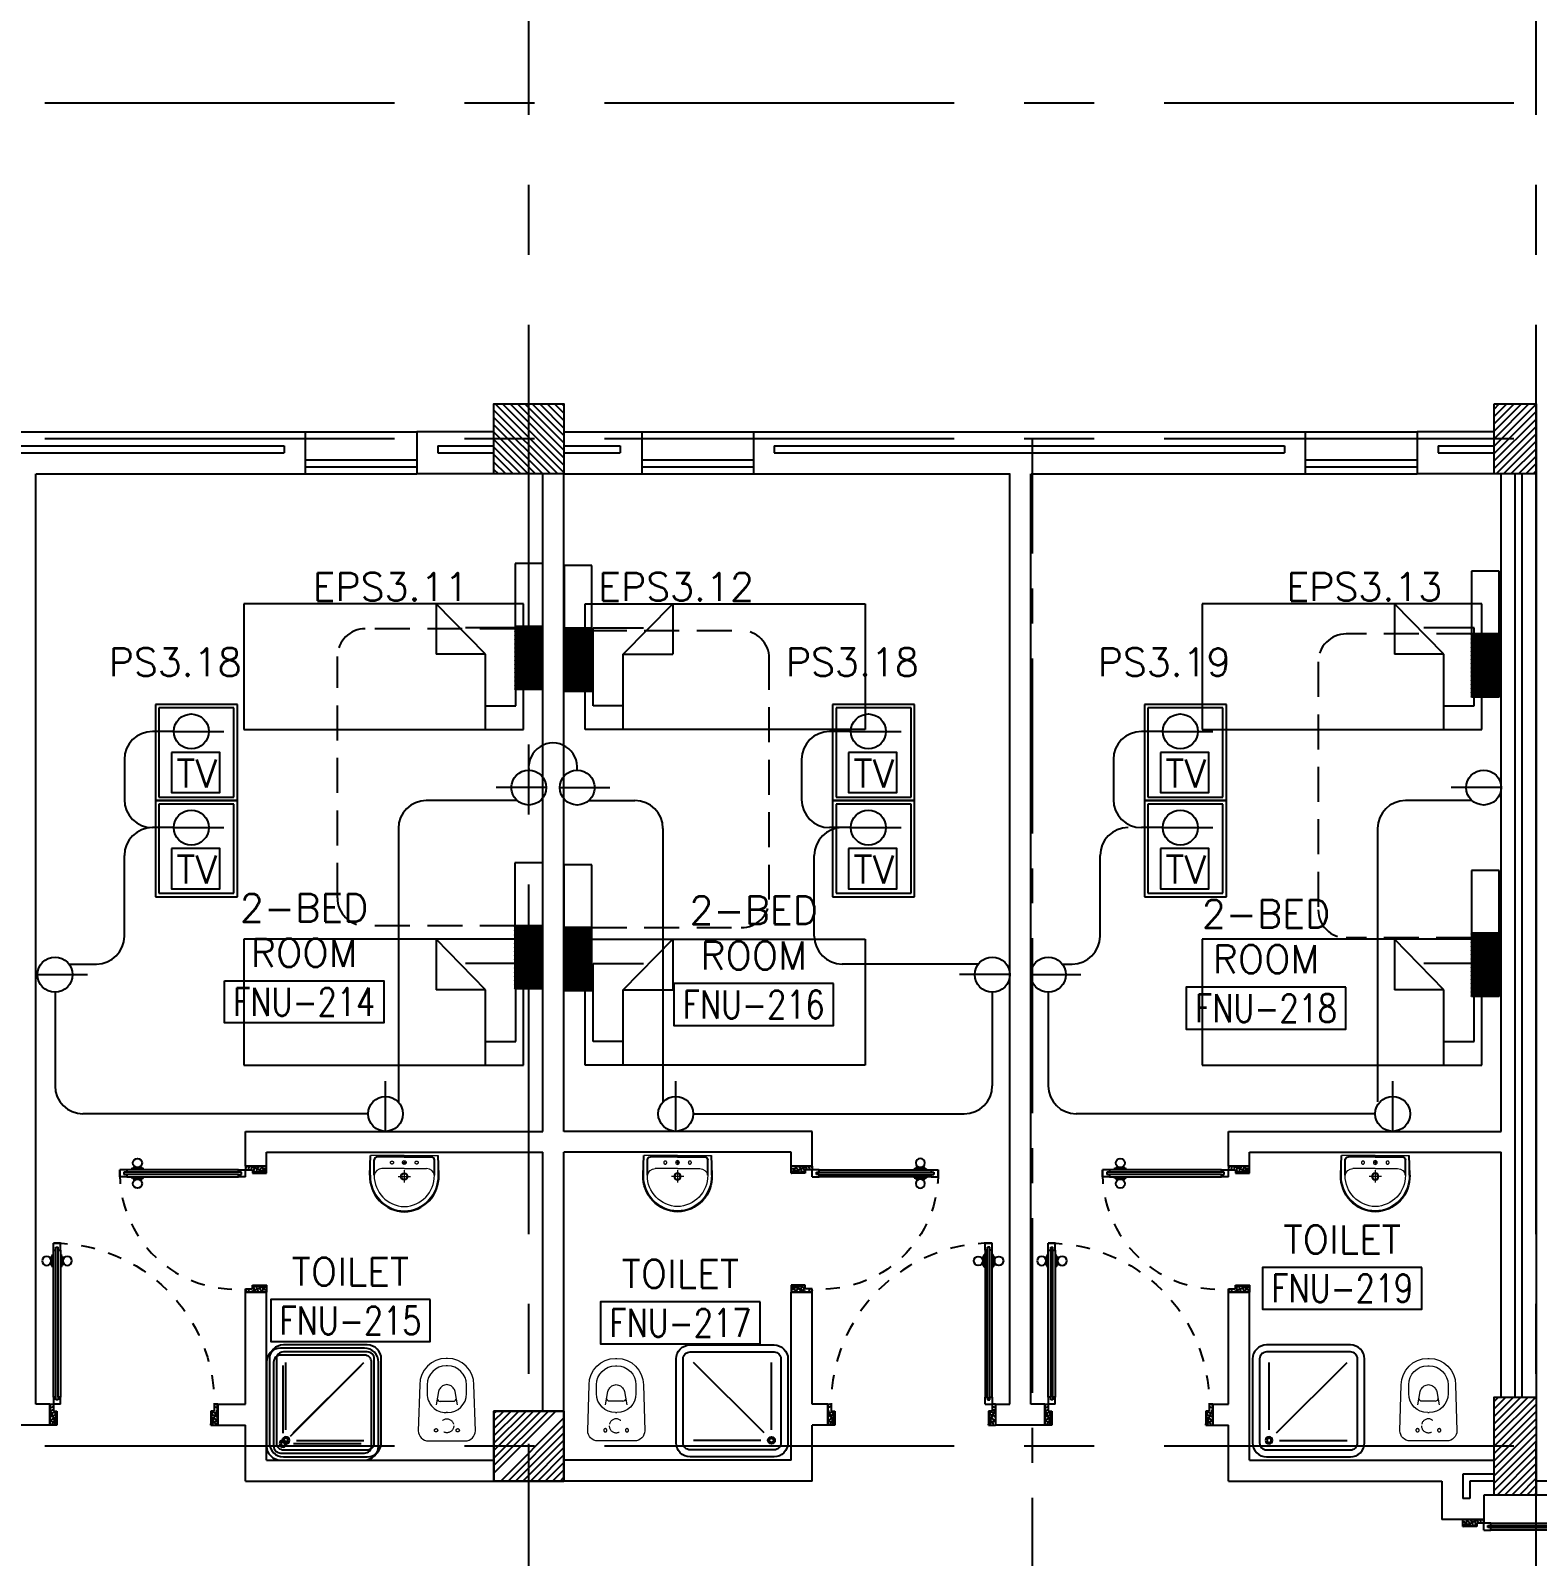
# Model space of a CAD drawing. Extents: x 0 to 93, y -1.5 to 78.
# Drawn here: x 29.67 to 40.44, y 56.23 to 67.14 of the extents above; entities that cross this region are included whole.
import ezdxf
from ezdxf.enums import TextEntityAlignment as Align

# ---------------------------------------------------------------- set-up
doc = ezdxf.new("R2010")
doc.units = 0
doc.header["$MEASUREMENT"] = 0
doc.header["$PDMODE"] = 34
for name, pattern in [('CENTER', [2, 1.25, -0.25, 0.25, -0.25]), ('CENTERX2', [4, 2.5, -0.5, 0.5, -0.5]), ('DASHED', [0.75, 0.5, -0.25]), ('HIDDEN', [0.375, 0.25, -0.125]), ('HIDDEN2', [0.1875, 0.125, -0.0625])]:
    doc.linetypes.add(name, pattern=pattern)
doc.layers.get('0').update_dxf_attribs({"color": 11, "linetype": 'CONTINUOUS'})
doc.layers.get('DEFPOINTS').update_dxf_attribs({"color": 11, "linetype": 'CONTINUOUS'})
for name, color, linetype in [('AX-DIM', 11, 'CONTINUOUS'), ('AXES', 11, 'CENTERX2'), ('AXES1', 11, 'CENTER'), ('COL', 11, 'CONTINUOUS'), ('DOOR', 11, 'CONTINUOUS'), ('E-CLINE', 4, 'CONTINUOUS'), ('E-HLINE', 4, 'HIDDEN'), ('E-SOCKETS', 4, 'CONTINUOUS'), ('E-TEXT', 4, 'CONTINUOUS'), ('EJ', 11, 'CONTINUOUS'), ('FIX', 11, 'CONTINUOUS'), ('FUR', 11, 'CONTINUOUS'), ('HAT', 11, 'CONTINUOUS'), ('INSUL', 11, 'CONTINUOUS'), ('RM-BOX', 11, 'CONTINUOUS'), ('RM-NAME', 11, 'CONTINUOUS'), ('RM-NO', 11, 'CONTINUOUS'), ('ROOF', 11, 'CONTINUOUS'), ('WALL', 11, 'CONTINUOUS'), ('WIN', 11, 'CONTINUOUS')]:
    doc.layers.add(name, color=color, linetype=linetype)
doc.styles.add('ROMANS', font='ROMANS.shx', dxfattribs={"width": 0.6})
doc.dimstyles.new('DIM-OUT', dxfattribs={"dimscale": 0, "dimtxt": 0.24, "dimasz": 0.08, "dimexe": 0.02, "dimexo": 0.02, "dimgap": 0.05, "dimtad": 1, "dimdec": 0, "dimlfac": 1000, "dimzin": 0, "dimdsep": 46, "dimtxsty": 'ROMANS', "dimblk1": 'ARCHTICK', "dimblk2": 'ARCHTICK', "dimsah": 1, "dimcen": 0.01, "dimdle": 0.08, "dimclrd": 7, "dimclre": 7, "dimclrt": 2, "dimadec": 0, "dimazin": 0, "dimtp": 2, "dimtm": 2, "dimtfac": 0.114286, "dimtdec": 0, "dimtix": 1, "dimtmove": 2, "dimatfit": 3, "dimldrblk": 'ARCHTICK', "dimfxl": 0, "dimtolj": 1, "dimtzin": 0, "dimarcsym": 0})

# ---------------------------------------------------------------- blocks, each defined once
blk = doc.blocks.new('_ARCHTICK')
at = {"color": 0, "linetype": 'ByBlock', "const_width": 0.15}
blk.add_lwpolyline([(-0.5, -0.5), (0.5, 0.5)], dxfattribs=at)
blk = doc.blocks.new('*D114')
at = {"layer": 'AX-DIM', "color": 7, "lineweight": -2}
for p, q in [((7.952, 76.648), (82.802, 76.648)), ((8.032, 72.01), (8.032, 76.668)), ((82.722, 64.49), (82.722, 76.668))]:
    blk.add_line(p, q, dxfattribs=at)
at = {"layer": 'DEFPOINTS', "color": 0}
for p in [(82.722, 76.648), (8.032, 71.99), (82.722, 64.47)]:
    blk.add_point(p, dxfattribs=at)
at = {"layer": 'AX-DIM', "color": 7, "lineweight": -2, "xscale": 0.08, "yscale": 0.08, "zscale": 0.08, "rotation": 180}
blk.add_blockref('_ARCHTICK', (8.032, 76.648), dxfattribs=at)
at = {"layer": 'AX-DIM', "color": 7, "lineweight": -2, "xscale": 0.08, "yscale": 0.08, "zscale": 0.08}
blk.add_blockref('_ARCHTICK', (82.722, 76.648), dxfattribs=at)
at = {"layer": 'AX-DIM', "color": 2, "insert": (45.377, 76.818), "char_height": 0.24, "attachment_point": 5, "style": 'ROMANS'}
blk.add_mtext('\\A1;74690', dxfattribs=at)
blk = doc.blocks.new('A$C272A55A0')
at = {"layer": 'DOOR', "color": 0, "linetype": 'ByBlock'}
for p, q in [((0, 900), (0, 1050)), ((50, 1050), (0, 1050)), ((50, 950), (50, 1050)), ((1750, 950), (1750, 1050)), ((1750, 1050), (1800, 1050)), ((1800, 1050), (1800, 900)), ((0, 900), (25, 900)), ((25, 950), (50, 950)), ((25, 900), (25, 950)), ((75, 900), (25, 900)), ((25, 850), (25, 900)), ((75, 900), (75, 850)), ((1725, 900), (1775, 900)), ((1725, 900), (1725, 850)), ((1775, 950), (1750, 950)), ((1775, 900), (1775, 950)), ((1800, 900), (1775, 900)), ((1775, 850), (1775, 900)), ((42, 850), (25, 850)), ((58, 870), (42, 870)), ((42, 870), (42, 850)), ((58, 850), (58, 870)), ((75, 850), (58, 850)), ((1725, 850), (1742, 850)), ((1742, 870), (1758, 870)), ((1742, 850), (1742, 870)), ((1758, 870), (1758, 850)), ((1758, 850), (1775, 850)), ((1718, 160), (1709, 160)), ((1709, 95), (1709, 160)), ((1725, 173), (1718, 173)), ((1718, 173), (1718, 83)), ((1718, 95), (1718, 160)), ((1775, 173), (1782, 173)), ((1782, 173), (1782, 83)), ((1782, 160), (1791, 160)), ((1782, 95), (1782, 160)), ((1791, 95), (1791, 160)), ((25, 50), (42, 50)), ((25, 50), (25, 0)), ((25, 0), (75, 0)), ((75, 0), (25, 0)), ((42, 50), (42, 30)), ((42, 30), (58, 30)), ((58, 50), (75, 50)), ((58, 50), (58, 30)), ((75, 50), (75, 0)), ((1718, 95), (1709, 95)), ((1725, 83), (1718, 83)), ((1742, 50), (1725, 50)), ((1725, 50), (1725, 0)), ((1775, 0), (1725, 0)), ((1725, 0), (1775, 0)), ((1742, 50), (1742, 30)), ((1758, 30), (1742, 30)), ((1775, 50), (1758, 50)), ((1758, 50), (1758, 30)), ((1775, 83), (1782, 83)), ((1775, 50), (1775, 0)), ((1782, 95), (1791, 95))]:
    blk.add_line(p, q, dxfattribs=at)
at = {"layer": 'DOOR', "color": 9, "linetype": 'ByBlock'}
for p, q in [((50, 1050), (0, 1010)), ((50, 1050), (0, 937)), ((50, 1050), (37, 950)), ((1750, 1050), (1800, 1010)), ((1750, 1050), (1800, 937)), ((1750, 1050), (1763, 950))]:
    blk.add_line(p, q, dxfattribs=at)
at = {"layer": 'DOOR', "linetype": 'ByBlock'}
for p, q in [((25, 850), (25, 50)), ((42, 850), (42, 50)), ((58, 850), (58, 50)), ((75, 50), (75, 850)), ((1725, 50), (1725, 850)), ((1742, 850), (1742, 50)), ((1758, 850), (1758, 50)), ((1775, 850), (1775, 50))]:
    blk.add_line(p, q, dxfattribs=at)
at = {"layer": 'DOOR', "color": 0, "linetype": 'ByBlock'}
for centre in [(1676, 128), (1824, 128)]:
    blk.add_circle(centre, 32.4, dxfattribs=at)
at = {"layer": 'DOOR', "color": 9, "linetype": 'ByBlock'}
for centre, radius, start, end in [((50, 1050), 54.4, 203.2074, 270), ((50, 1050), 74.4, 227.7764, 270), ((50, 1050), 34.4, 180, 270), ((50, 1050), 14.4, 180, 270), ((1750, 1050), 14.4, 270, 0), ((1750, 1050), 34.4, 270, 0), ((1750, 1050), 54.4, 270, 336.7926), ((1750, 1050), 74.4, 270, 312.2236), ((50, 1050), 94.4, 238.0182, 270), ((50, 1050), 114, 244.0838, 257.3774), ((50, 1050), 134, 248.1598, 259.28), ((50, 1050), 154, 251.1053, 256.2858), ((1750, 1050), 94.4, 270, 301.9818), ((1750, 1050), 114, 282.6226, 295.9162), ((1750, 1050), 134, 280.72, 291.8402), ((1750, 1050), 154, 283.7142, 288.8947)]:
    blk.add_arc(centre, radius, start, end, dxfattribs=at)
at = {"layer": 'DOOR', "linetype": 'HIDDEN', "ltscale": 0.5}
for centre, start, end in [((50, 851), 268.3174, 3.2965), ((1750, 851), 176.7035, 271.6826)]:
    blk.add_arc(centre, 851, start, end, dxfattribs=at)
at = {"layer": 'WALL', "linetype": 'ByBlock'}
blk.add_line((1800, 900), (1800, 1050), dxfattribs=at)
blk = doc.blocks.new('WC1')
at = {"layer": 'FIX', "lineweight": 20}
for p, q in [((-210, 204), (-538, 194)), ((-475, 141), (-538, 141)), ((-137, 0), (-137, 131)), ((-727, 5), (-727, -5)), ((-674, 5), (-674, -5)), ((-534, 24), (-540, 0)), ((-540, 0), (-534, -24)), ((-395, 76), (-490, 60)), ((-339, 5), (-339, -5)), ((-137, -131), (-137, 0)), ((-490, -60), (-395, -76)), ((-538, -141), (-475, -141)), ((-538, -194), (-210, -204)), ((-213, -204), (-210, -204))]:
    blk.add_line(p, q, dxfattribs=at)
at = {"layer": 'FIX', "linetype": 'Continuous', "lineweight": 20}
blk.add_line((-420, -47), (-420, 45), dxfattribs=at)
at = {"layer": 'FIX', "linetype": 'HIDDEN2', "lineweight": 20, "ltscale": 0.3}
blk.add_circle((-245, 0), 49.8, dxfattribs=at)
at = {"layer": 'FIX', "linetype": 'HIDDEN', "lineweight": 20, "ltscale": 0.05}
for centre in [(-213, 78), (-213, -77)]:
    blk.add_circle(centre, 11.6, dxfattribs=at)
at = {"layer": 'FIX', "lineweight": 20}
for centre, radius, start, end in [((-538, 5), 189, 90, 180), ((-538, 5), 136, 90, 180), ((-475, 5), 136, 360, 90), ((-210, 131), 73, 360, 90), ((-473, -7), 68.2, 128.9242, 152.8468), ((-464, -18), 82, 108.496, 128.9242), ((-538, -5), 189, 180, 270), ((-538, -5), 136, 180, 270), ((-473, 7), 68.2, 207.1532, 231.0758), ((-464, 18), 82, 231.0758, 251.504), ((-475, -5), 136, 270, 0), ((-210, -131), 73, 270, 0)]:
    blk.add_arc(centre, radius, start, end, dxfattribs=at)
at = {"layer": 'FIX', "linetype": 'Continuous', "lineweight": 20}
for centre, start, end in [((-443, 46), 357.6662, 91.6121), ((-442, -46), 268.3879, 2.3338)]:
    blk.add_arc(centre, 22.3, start, end, dxfattribs=at)
blk = doc.blocks.new('LAV1')
at = {"layer": 'FIX', "linetype": 'DASHED', "lineweight": 20, "ltscale": 0.05}
for p, q in [((0, 170), (0, 270)), ((0, 170), (0, 270)), ((50, 220), (-50, 220))]:
    blk.add_line(p, q, dxfattribs=at)
at = {"layer": 'FIX', "linetype": 'ByBlock', "ltscale": 0.3}
for p, q in [((-280, 210), (-275, 50)), ((-245, 210), (-245, 85)), ((245, 210), (245, 85)), ((280, 210), (275, 50)), ((0, 60), (-220, 60)), ((0, 60), (220, 60))]:
    blk.add_line(p, q, dxfattribs=at)
at = {"layer": 'FIX', "linetype": 'Continuous', "lineweight": 20}
for p, q in [((-275, 210), (-275, 50)), ((0, 155), (-181, 155)), ((0, 155), (181, 155)), ((275, 210), (275, 50)), ((0, 50), (-275, 50)), ((0, 50), (-252, 50)), ((0, 50), (275, 50)), ((0, 50), (252, 50))]:
    blk.add_line(p, q, dxfattribs=at)
at = {"layer": 'FIX', "lineweight": 20}
for p, q in [((16, 107), (-15, 107)), ((0, 92), (0, 123))]:
    blk.add_line(p, q, dxfattribs=at)
for centre, radius in [((0, 220), 29.5), ((0, 220), 22.5), ((0, 107), 15.5)]:
    blk.add_circle(centre, radius, dxfattribs=at)
at = {"layer": 'FIX', "linetype": 'HIDDEN', "lineweight": 20, "ltscale": 0.05}
for centre in [(-100, 107), (100, 107)]:
    blk.add_circle(centre, 12.4, dxfattribs=at)
at = {"layer": 'FIX', "linetype": 'ByBlock', "ltscale": 0.3}
for centre, radius, start, end in [((7, 220), 287, 91.3776, 182.0064), ((-7, 220), 287, 357.9936, 88.6224), ((-220, 85), 24.9, 179.7021, 269.9486), ((220, 85), 24.9, 270.0514, 0.2979)]:
    blk.add_arc(centre, radius, start, end, dxfattribs=at)
at = {"layer": 'FIX', "linetype": 'Continuous', "lineweight": 20}
for centre, radius, start, end in [((8, 217), 283, 91.6988, 181.351), ((-8, 217), 283, 358.649, 88.3012), ((8, 212), 253, 91.7328, 180.4884), ((-8, 212), 253, 359.5116, 88.2672), ((-179, 222), 66.9, 190.2006, 268.0786), ((179, 222), 66.9, 271.9214, 349.7994)]:
    blk.add_arc(centre, radius, start, end, dxfattribs=at)
blk = doc.blocks.new('SHR1')
at = {"layer": 'FIX'}
for p, q in [((-196, 196), (-700, 700)), ((-143, 218), (-143, 700)), ((-218, 143), (-700, 143))]:
    blk.add_line(p, q, dxfattribs=at)
for points in [[(-825, 125), (-825, 725, -0.414214), (-725, 825), (-125, 825, -0.414214), (-25, 725), (-25, 125, -0.414214), (-125, 25), (-725, 25, -0.414214)], [(-775, 125), (-775, 725, -0.414214), (-725, 775), (-125, 775, -0.414214), (-75, 725), (-75, 125, -0.414214), (-125, 75), (-725, 75, -0.414214)]]:
    blk.add_lwpolyline(points, format="xyb", close=True, dxfattribs=at)
for radius in [25, 15]:
    blk.add_circle((-143, 143), radius, dxfattribs=at)
blk = doc.blocks.new('C-300')
at = {"layer": 'HAT', "linetype": 'ByBlock', "ltscale": 0.3}
h = blk.add_hatch(dxfattribs=at)
h.set_pattern_fill('ANSI31', color=8, scale=300, style=0)
h.set_pattern_definition([(45, (-258496.182, -82361.005), (-26.5165043, 26.5165043), [])])
h.paths.add_polyline_path([(300, 500), (0, 500), (0, 250), (300, 250)])
h.paths.add_polyline_path([(300, 250), (0, 250), (0, 0), (300, 0)])
at = {"layer": 'COL'}
blk.add_lwpolyline([(0, 500), (300, 500), (300, 0), (0, 0)], close=True, dxfattribs=at)
blk = doc.blocks.new('C11')
at = {"layer": 'HAT'}
h = blk.add_hatch(dxfattribs=at)
h.set_pattern_fill('ANSI31', color=256, scale=300, style=0)
h.set_pattern_definition([(45, (-248556.182, -75061.005), (-26.5165043, 26.5165043), [])])
h.paths.add_polyline_path([(300, 700), (0, 700), (0, 350), (300, 350)])
h.paths.add_polyline_path([(300, 350), (0, 350), (0, 0), (300, 0)])
at = {"layer": 'COL'}
blk.add_lwpolyline([(300, 700), (300, 0), (0, 0), (0, 700)], close=True, dxfattribs=at)
blk = doc.blocks.new('RM1')
at = {"layer": 'RM-BOX'}
blk.add_lwpolyline([(570, -200), (-570, -200), (-570, -500), (570, -500)], close=True, dxfattribs=at)
at = {"layer": 'RM-NAME', "style": 'ROMANS'}
for tag, p in [('ROOMNAME1', (0, 324)), ('ROOMNAME2', (0, 0))]:
    blk.add_attdef(tag, text='', height=200, dxfattribs=at).set_placement(p, align=Align.MIDDLE)
at = {"layer": 'RM-NO', "style": 'ROMANS', "width": 0.8}
blk.add_attdef('ROOMNO', text='', height=200, dxfattribs=at).set_placement((0, -350), align=Align.MIDDLE)
blk = doc.blocks.new('AH20A')
at = {"layer": 'FUR'}
for p, q in [((0, 0.5), (0, -0.5)), ((1, 0.5), (0, 0.5)), ((0.1358, 0.5), (0.1358, -0.0987)), ((1, -0.5), (1, 0.5)), ((0.1358, 0.3112), (0.0277, 0.3112)), ((0.0277, 0.3112), (0.0277, -0.3087)), ((0.1358, -0.0987), (0.3125, -0.5)), ((0.1358, -0.0987), (0.3125, -0.0987)), ((0.3125, -0.5), (0.3125, -0.0987)), ((0.0277, -0.3087), (0.2076, -0.3087)), ((0, -0.5), (1, -0.5))]:
    blk.add_line(p, q, dxfattribs=at)
blk = doc.blocks.new('DOOR100')
at = {"layer": 'DOOR', "color": 0, "linetype": 'ByBlock'}
for p, q in [((-92, 1206), (-92, 1141)), ((-83, 1206), (-92, 1206)), ((-83, 1129), (-83, 1219)), ((-76, 1219), (-83, 1219)), ((-83, 1206), (-83, 1141)), ((-76, 1251), (-76, 1301)), ((-76, 1301), (-26, 1301)), ((-26, 1301), (-76, 1301)), ((-59, 1251), (-76, 1251)), ((-59, 1251), (-59, 1271)), ((-43, 1271), (-59, 1271)), ((-43, 1251), (-43, 1271)), ((-26, 1251), (-43, 1251)), ((-26, 1251), (-26, 1301)), ((-26, 1219), (-19, 1219)), ((-19, 1129), (-19, 1219)), ((-19, 1206), (-19, 1141)), ((-19, 1206), (-10, 1206)), ((-10, 1206), (-10, 1141)), ((-83, 1141), (-92, 1141)), ((-76, 1129), (-83, 1129)), ((-26, 1129), (-19, 1129)), ((-19, 1141), (-10, 1141)), ((-1201, 0), (-1201, 150)), ((-1201, 150), (-1176, 150)), ((-1201, 150), (-1201, 0)), ((-1176, 150), (-1176, 100)), ((-76, 200), (-59, 200)), ((-76, 150), (-76, 200)), ((-76, 150), (-26, 150)), ((-59, 200), (-59, 180)), ((-59, 180), (-43, 180)), ((-43, 200), (-26, 200)), ((-43, 180), (-43, 200)), ((-26, 200), (-26, 150)), ((-1, 150), (-26, 150)), ((-26, 150), (-26, 100)), ((-1, 150), (-1, 0)), ((-1151, 0), (-1201, 0)), ((-1176, 100), (-1151, 100)), ((-1151, 100), (-1151, 0)), ((-51, 100), (-51, 0)), ((-26, 100), (-51, 100)), ((-51, 0), (-1, 0))]:
    blk.add_line(p, q, dxfattribs=at)
at = {"layer": 'DOOR', "linetype": 'ByBlock'}
for p, q in [((-76, 1251), (-76, 200)), ((-59, 200), (-59, 1251)), ((-43, 200), (-43, 1251)), ((-26, 200), (-26, 1251))]:
    blk.add_line(p, q, dxfattribs=at)
at = {"layer": 'DOOR', "color": 9, "linetype": 'ByBlock'}
for p, q in [((-1151, 0), (-1201, 114)), ((-51, 0), (-1, 114)), ((-1151, 0), (-1201, 40)), ((-1151, 0), (-1164, 100)), ((-51, 0), (-38, 100)), ((-51, 0), (-1, 40))]:
    blk.add_line(p, q, dxfattribs=at)
at = {"layer": 'DOOR', "color": 0, "linetype": 'ByBlock'}
for centre in [(-125, 1174), (22, 1174)]:
    blk.add_circle(centre, 32.4, dxfattribs=at)
at = {"layer": 'DOOR', "linetype": 'HIDDEN', "ltscale": 0.5}
blk.add_arc((-27, 152), 1149, 89.961, 180.0931, dxfattribs=at)
at = {"layer": 'DOOR', "color": 9, "linetype": 'ByBlock'}
for centre, radius, start, end in [((-1151, 0), 154, 103.7142, 108.8947), ((-1151, 0), 134, 100.72, 111.8402), ((-51, 0), 134, 68.1598, 79.28), ((-51, 0), 114, 64.0838, 77.3774), ((-51, 0), 154, 71.1053, 76.2858), ((-1151, 0), 94.4, 90, 121.9818), ((-1151, 0), 74.4, 90, 132.2236), ((-1151, 0), 54.4, 90, 156.7926), ((-1151, 0), 34.4, 90, 180), ((-1151, 0), 14.4, 90, 180), ((-51, 0), 94.4, 58.0182, 90), ((-51, 0), 74.4, 47.7764, 90), ((-51, 0), 54.4, 23.2074, 90), ((-51, 0), 34.4, 0, 90), ((-51, 0), 14.4, 0, 90)]:
    blk.add_arc(centre, radius, start, end, dxfattribs=at)
blk = doc.blocks.new('DOOR90')
at = {"layer": 'DOOR', "linetype": 'ByBlock'}
for p, q in [((0, 0), (-150, 0)), ((-200, -25), (-1000, -25)), ((-200, -42), (-1000, -42)), ((-200, -58), (-1000, -58)), ((-1000, -75), (-200, -75))]:
    blk.add_line(p, q, dxfattribs=at)
at = {"layer": 'DOOR', "color": 0, "linetype": 'ByBlock'}
for p, q in [((-150, 0), (-150, -25)), ((-150, 0), (0, 0)), ((0, -50), (0, 0)), ((-1050, -25), (-1050, -75)), ((-1050, -75), (-1050, -25)), ((-1000, -25), (-1050, -25)), ((-1000, -75), (-1050, -75)), ((-1020, -42), (-1020, -58)), ((-1000, -42), (-1020, -42)), ((-1000, -58), (-1020, -58)), ((-1000, -25), (-1000, -42)), ((-1000, -58), (-1000, -75)), ((-968, -25), (-968, -18)), ((-878, -18), (-968, -18)), ((-968, -75), (-968, -82)), ((-878, -82), (-968, -82)), ((-955, -18), (-955, -9)), ((-955, -9), (-890, -9)), ((-955, -18), (-890, -18)), ((-955, -82), (-955, -91)), ((-955, -82), (-890, -82)), ((-955, -91), (-890, -91)), ((-890, -18), (-890, -9)), ((-890, -82), (-890, -91)), ((-878, -25), (-878, -18)), ((-878, -75), (-878, -82)), ((-200, -42), (-200, -25)), ((-200, -25), (-150, -25)), ((-180, -42), (-200, -42)), ((-200, -75), (-200, -58)), ((-200, -58), (-180, -58)), ((-150, -75), (-200, -75)), ((-180, -58), (-180, -42)), ((-150, -75), (-150, -25)), ((-150, -25), (-100, -25)), ((-100, -25), (-100, -50)), ((-100, -50), (0, -50)), ((-100, -850), (0, -850)), ((-100, -875), (-100, -850)), ((0, -850), (0, -900)), ((-150, -900), (-150, -875)), ((-150, -875), (-100, -875)), ((0, -900), (-150, -900)), ((-150, -900), (0, -900))]:
    blk.add_line(p, q, dxfattribs=at)
at = {"layer": 'DOOR', "color": 9, "linetype": 'ByBlock'}
for p, q in [((0, -50), (-114, 0)), ((0, -50), (-40, 0)), ((0, -50), (-100, -37)), ((0, -850), (-114, -900)), ((0, -850), (-100, -863)), ((0, -850), (-40, -900))]:
    blk.add_line(p, q, dxfattribs=at)
at = {"layer": 'DOOR', "color": 0, "linetype": 'ByBlock'}
for centre in [(-923, 24), (-923, -124)]:
    blk.add_circle(centre, 32.4, dxfattribs=at)
at = {"layer": 'DOOR', "color": 9, "linetype": 'ByBlock'}
for centre, radius, start, end in [((0, -50), 74.4, 137.7764, 180), ((0, -50), 54.4, 113.2074, 180), ((0, -50), 154, 161.1053, 166.2858), ((0, -50), 134, 158.1598, 169.28), ((0, -50), 114, 154.0838, 167.3774), ((0, -50), 94.4, 148.0182, 180), ((0, -50), 34.4, 90, 180), ((0, -50), 14.4, 90, 180), ((0, -850), 94.4, 180, 211.9818), ((0, -850), 74.4, 180, 222.2236), ((0, -850), 54.4, 180, 246.7926), ((0, -850), 34.4, 180, 270), ((0, -850), 14.4, 180, 270), ((0, -850), 154, 193.7142, 198.8947), ((0, -850), 134, 190.72, 201.8402)]:
    blk.add_arc(centre, radius, start, end, dxfattribs=at)
at = {"layer": 'DOOR', "linetype": 'HIDDEN', "ltscale": 0.5}
blk.add_arc((-222, -50), 828, 178.2701, 275.003, dxfattribs=at)
blk = doc.blocks.new('*X41')
at = {"color": 0}
for p, q in [((203889, 118293), (204345, 118750)), ((203889, 118346), (204292, 118750)), ((203889, 118399), (204239, 118750)), ((203889, 118452), (204186, 118750)), ((203889, 118505), (204133, 118750)), ((203889, 118558), (204080, 118750)), ((203889, 118611), (204027, 118750)), ((203889, 118665), (203974, 118750)), ((203889, 118718), (203921, 118750)), ((203898, 118250), (204389, 118740)), ((203951, 118250), (204389, 118687)), ((204004, 118250), (204389, 118634)), ((204057, 118250), (204389, 118581)), ((204110, 118250), (204389, 118528)), ((204163, 118250), (204389, 118475)), ((204216, 118250), (204389, 118422)), ((204269, 118250), (204389, 118369)), ((204322, 118250), (204389, 118316)), ((204375, 118250), (204389, 118263))]:
    blk.add_line(p, q, dxfattribs=at)
blk = doc.blocks.new('COL50')
at = {"layer": 'COL'}
blk.add_lwpolyline([(-250, 250), (-250, -250), (250, -250), (250, 250)], close=True, dxfattribs=at)
blk = doc.blocks.new('*X27')
at = {"color": 0}
for p, q in [((203889, 169947), (204331, 170390)), ((203889, 170000), (204278, 170390)), ((203889, 170053), (204225, 170390)), ((203889, 170107), (204172, 170390)), ((203889, 170160), (204119, 170390)), ((203889, 170213), (204066, 170390)), ((203889, 170266), (204013, 170390)), ((203889, 170319), (203960, 170390)), ((203889, 170372), (203907, 170390)), ((203937, 169890), (204389, 170341)), ((203990, 169890), (204389, 170288)), ((204043, 169890), (204389, 170235)), ((204096, 169890), (204389, 170182)), ((204149, 169890), (204389, 170129)), ((204202, 169890), (204389, 170076)), ((204255, 169890), (204389, 170023)), ((204308, 169890), (204389, 169970)), ((204361, 169890), (204389, 169917))]:
    blk.add_line(p, q, dxfattribs=at)
blk = doc.blocks.new('BHU')
at = {"color": 8}
for p, q in [((0, -311), (145, 1)), ((0, -340), (159, 1)), ((0, -370), (173, 1)), ((0, -399), (187, 1)), ((0, -281), (132, 1)), ((0, -251), (118, 1)), ((0, -15), (7, 1)), ((0, -44), (21, 1)), ((0, -74), (35, 1)), ((0, -104), (49, 1)), ((0, -133), (63, 1)), ((0, -163), (76, 1)), ((0, -192), (90, 1)), ((0, -222), (104, 1)), ((0, -429), (199, -1)), ((4, -450), (199, -31)), ((18, -450), (199, -61)), ((32, -450), (199, -90)), ((45, -450), (199, -120)), ((59, -450), (199, -149)), ((73, -450), (199, -179)), ((87, -450), (199, -208)), ((101, -450), (199, -238)), ((114, -450), (199, -268)), ((128, -450), (199, -297)), ((142, -450), (199, -327)), ((156, -450), (199, -356)), ((169, -450), (199, -386)), ((183, -450), (199, -416)), ((197, -450), (199, -445))]:
    blk.add_line(p, q, dxfattribs=at)
at = {"layer": 'E-SOCKETS'}
for p, q in [((0, 450), (199, 450)), ((0, -450), (0, 450)), ((199, 450), (199, -450))]:
    blk.add_line(p, q, dxfattribs=at)
at = {"layer": 'E-SOCKETS', "color": 4}
for p, q in [((0, 1), (199, 1)), ((0, -450), (199, -450))]:
    blk.add_line(p, q, dxfattribs=at)

msp = doc.modelspace()

# ---------------------------------------------------------------- linework, layer by layer
at = {"layer": 'AXES'}
for p, q in [((33.2317, -1.4643), (33.2317, 77.3484)), ((40.4317, -1.4643), (40.4317, 76.9984)), ((92.2717, 66.62), (24.2317, 66.62)), ((92.2717, 64.22), (24.2317, 64.22)), ((92.2717, 57.02), (24.2317, 57.02))]:
    msp.add_line(p, q, dxfattribs=at)
at = {"layer": 'AXES1'}
msp.add_line((36.8317, 5.4), (36.8317, 64.22), dxfattribs=at)
at = {"layer": 'COL'}
msp.add_lwpolyline([(32.9817, 63.97), (32.9817, 64.47), (33.4817, 64.47), (33.4817, 63.97)], close=True, dxfattribs=at)
at = {"layer": 'E-CLINE', "color": 4, "linetype": 'ByBlock'}
for p, q in [((30.6929, 62.1286), (30.5403, 62.1286)), ((35.5336, 62.1286), (35.381, 62.1286)), ((37.7625, 62.1286), (37.6098, 62.1286)), ((30.3403, 61.9286), (30.3403, 61.6412)), ((35.181, 61.9286), (35.181, 61.6412)), ((37.4098, 61.9286), (37.4098, 61.6412)), ((33.147, 61.6352), (32.4984, 61.6352)), ((33.6608, 61.6352), (33.9899, 61.6352)), ((39.9727, 61.6352), (39.4984, 61.6352)), ((30.6929, 61.4412), (30.5403, 61.4412)), ((32.2984, 61.4352), (32.2984, 59.4799)), ((34.1899, 61.4352), (34.1899, 59.4799)), ((35.5336, 61.4412), (35.381, 61.4412)), ((37.7625, 61.4412), (37.6098, 61.4412)), ((39.2984, 61.4352), (39.2984, 59.4799)), ((30.3403, 60.6658), (30.3403, 61.2412)), ((35.2714, 60.6658), (35.2714, 61.2412)), ((37.3148, 60.6658), (37.3148, 61.2412)), ((29.9437, 60.4658), (30.1403, 60.4658)), ((36.4446, 60.4658), (35.4714, 60.4658)), ((37.0437, 60.4658), (37.1148, 60.4658)), ((29.8442, 60.2652), (29.8442, 59.595)), ((36.5442, 60.2652), (36.5442, 59.595)), ((36.9442, 60.2652), (36.9442, 59.595)), ((32.0817, 59.395), (30.0442, 59.395)), ((34.4067, 59.395), (36.3442, 59.395)), ((39.2817, 59.395), (37.1442, 59.395))]:
    msp.add_line(p, q, dxfattribs=at)
for centre, start, end in [((30.5403, 61.9286), 90, 180), ((35.381, 61.9286), 90, 180), ((37.6098, 61.9286), 90, 180), ((30.5403, 61.6412), 180, 270), ((32.4984, 61.4352), 90, 180), ((33.9899, 61.4352), 0, 90), ((35.381, 61.6412), 180, 270), ((37.6098, 61.6412), 180, 270), ((39.4984, 61.4352), 90, 180), ((30.5403, 61.2412), 90, 180), ((35.4714, 61.2412), 90, 180), ((37.5148, 61.2412), 90, 180), ((30.1403, 60.6658), 270, 0), ((35.4714, 60.6658), 180, 270), ((37.1148, 60.6658), 270, 0), ((30.0442, 59.595), 180, 270), ((36.3442, 59.595), 270, 0), ((37.1442, 59.595), 180, 270)]:
    msp.add_arc(centre, 0.2, start, end, dxfattribs=at)
at = {"layer": 'E-CLINE', "color": 4, "linetype": 'Continuous'}
msp.add_arc((33.4039, 61.8723), 0.174, 353.57378, 186.42622, dxfattribs=at)
at = {"layer": 'E-HLINE', "color": 4}
for p, q in [((33.1307, 62.8635), (32.0624, 62.8635)), ((33.6817, 62.8502), (34.7501, 62.8502)), ((31.8624, 60.9395), (31.8624, 62.6635)), ((34.9501, 60.9262), (34.9501, 62.6502)), ((38.8739, 62.6257), (38.8739, 60.8536)), ((33.1314, 60.7395), (32.0624, 60.7395)), ((33.681, 60.7262), (34.7501, 60.7262)), ((39.968, 60.6536), (39.0739, 60.6536))]:
    msp.add_line(p, q, dxfattribs=at)
at = {"layer": 'E-HLINE', "color": 4, "linetype": 'HIDDEN'}
msp.add_line((39.9687, 62.8257), (39.0739, 62.8257), dxfattribs=at)
at = {"layer": 'E-HLINE', "color": 4}
for centre, start, end in [((32.0624, 62.6635), 90, 180), ((34.7501, 62.6502), 0, 90), ((39.0739, 62.6257), 90, 180), ((32.0624, 60.9395), 180, 270), ((34.7501, 60.9262), 270, 0), ((39.0739, 60.8536), 180, 270)]:
    msp.add_arc(centre, 0.2, start, end, dxfattribs=at)
at = {"layer": 'E-SOCKETS'}
for p, q in [((31.1481, 62.3222), (30.5622, 62.3222)), ((30.5622, 62.3222), (30.5622, 61.6348)), ((31.1481, 61.6348), (31.1481, 62.3222)), ((35.9888, 62.3222), (35.4029, 62.3222)), ((35.4029, 62.3222), (35.4029, 61.6348)), ((35.9888, 61.6348), (35.9888, 62.3222)), ((38.2176, 62.3222), (37.6317, 62.3222)), ((37.6317, 62.3222), (37.6317, 61.6348)), ((38.2176, 61.6348), (38.2176, 62.3222)), ((30.6929, 62.1286), (31.0513, 62.1286)), ((35.5336, 62.1286), (35.892, 62.1286)), ((37.7625, 62.1286), (38.1208, 62.1286)), ((33.356, 61.7278), (32.9977, 61.7278)), ((33.4518, 61.7278), (33.8101, 61.7278)), ((40.1817, 61.7278), (39.8233, 61.7278)), ((30.5622, 61.6348), (30.5622, 60.9475)), ((31.1481, 61.6348), (30.5622, 61.6348)), ((30.5622, 61.6348), (31.1481, 61.6348)), ((31.1481, 60.9475), (31.1481, 61.6348)), ((35.4029, 61.6348), (35.4029, 60.9475)), ((35.9888, 61.6348), (35.4029, 61.6348)), ((35.4029, 61.6348), (35.9888, 61.6348)), ((35.9888, 60.9475), (35.9888, 61.6348)), ((38.2176, 61.6348), (37.6317, 61.6348)), ((37.6317, 61.6348), (38.2176, 61.6348)), ((37.6317, 61.6348), (37.6317, 60.9475)), ((38.2176, 60.9475), (38.2176, 61.6348)), ((30.6929, 61.4412), (31.0513, 61.4412)), ((35.5336, 61.4412), (35.892, 61.4412)), ((37.7625, 61.4412), (38.1208, 61.4412)), ((30.5622, 60.9475), (31.1481, 60.9475)), ((35.4029, 60.9475), (35.9888, 60.9475)), ((37.6317, 60.9475), (38.2176, 60.9475)), ((29.7192, 60.3902), (30.0775, 60.3902)), ((36.6692, 60.3902), (36.3108, 60.3902)), ((36.8192, 60.3902), (37.1775, 60.3902)), ((32.2067, 59.27), (32.2067, 59.6283)), ((34.2817, 59.27), (34.2817, 59.6283)), ((39.4067, 59.27), (39.4067, 59.6283))]:
    msp.add_line(p, q, dxfattribs=at)
at = {"layer": 'E-SOCKETS', "color": 8}
for p, q in [((31.1231, 62.2972), (30.5872, 62.2972)), ((30.5872, 62.2972), (30.5872, 61.6598)), ((31.1231, 61.6598), (31.1231, 62.2972)), ((35.9638, 62.2972), (35.4279, 62.2972)), ((35.4279, 62.2972), (35.4279, 61.6598)), ((35.9638, 61.6598), (35.9638, 62.2972)), ((38.1926, 62.2972), (37.6567, 62.2972)), ((37.6567, 62.2972), (37.6567, 61.6598)), ((38.1926, 61.6598), (38.1926, 62.2972)), ((30.5872, 61.6598), (31.1231, 61.6598)), ((35.4279, 61.6598), (35.9638, 61.6598)), ((37.6567, 61.6598), (38.1926, 61.6598)), ((30.5872, 61.6098), (30.5872, 60.9725)), ((31.1231, 61.6098), (30.5872, 61.6098)), ((31.1231, 60.9725), (31.1231, 61.6098)), ((35.4279, 61.6098), (35.4279, 60.9725)), ((35.9638, 61.6098), (35.4279, 61.6098)), ((35.9638, 60.9725), (35.9638, 61.6098)), ((38.1926, 61.6098), (37.6567, 61.6098)), ((37.6567, 61.6098), (37.6567, 60.9725)), ((38.1926, 60.9725), (38.1926, 61.6098)), ((30.5872, 60.9725), (31.1231, 60.9725)), ((35.4279, 60.9725), (35.9638, 60.9725)), ((37.6567, 60.9725), (38.1926, 60.9725))]:
    msp.add_line(p, q, dxfattribs=at)
at = {"layer": 'E-SOCKETS'}
for points in [[(30.6762, 61.9781), (30.6762, 61.6921), (31.0213, 61.6921), (31.0213, 61.9781)], [(35.5169, 61.9781), (35.5169, 61.6921), (35.862, 61.6921), (35.862, 61.9781)], [(37.7458, 61.9781), (37.7458, 61.6921), (38.0908, 61.6921), (38.0908, 61.9781)], [(30.6762, 61.2908), (30.6762, 61.0047), (31.0213, 61.0047), (31.0213, 61.2908)], [(35.5169, 61.2908), (35.5169, 61.0047), (35.862, 61.0047), (35.862, 61.2908)], [(37.7458, 61.2908), (37.7458, 61.0047), (38.0908, 61.0047), (38.0908, 61.2908)]]:
    msp.add_lwpolyline(points, close=True, dxfattribs=at)
for centre in [(30.8179, 62.1286), (35.6586, 62.1286), (37.8875, 62.1286), (33.231, 61.7278), (33.5768, 61.7278), (40.0567, 61.7278), (30.8179, 61.4412), (35.6586, 61.4412), (37.8875, 61.4412), (29.8442, 60.3902), (36.5442, 60.3902), (36.9442, 60.3902), (32.2067, 59.395), (34.2817, 59.395), (39.4067, 59.395)]:
    msp.add_circle(centre, 0.125, dxfattribs=at)
at = {"layer": 'EJ'}
msp.add_line((40.4317, 54.52), (40.4317, 56.67), dxfattribs=at)
at = {"layer": 'INSUL'}
for p, q in [((27.785, 64.17), (31.4817, 64.17)), ((31.4817, 64.17), (31.4817, 64.12)), ((32.5817, 64.17), (32.9817, 64.17)), ((32.5817, 64.17), (32.5817, 64.12)), ((33.4817, 64.17), (33.885, 64.17)), ((33.885, 64.17), (33.885, 64.12)), ((34.985, 64.17), (34.985, 64.12)), ((34.985, 64.17), (38.6317, 64.17)), ((38.6317, 64.17), (38.6317, 64.12)), ((39.7317, 64.17), (39.7317, 64.12)), ((39.7317, 64.17), (40.1317, 64.17)), ((27.785, 64.12), (31.4817, 64.12)), ((32.5817, 64.12), (32.9817, 64.12)), ((33.4817, 64.12), (33.885, 64.12)), ((34.985, 64.12), (38.6317, 64.12)), ((39.7317, 64.12), (40.1317, 64.12)), ((40.2817, 57.37), (40.2817, 63.97)), ((40.3317, 57.37), (40.3317, 63.97)), ((40.1317, 56.82), (39.9067, 56.82)), ((39.9067, 56.82), (39.9067, 56.645)), ((40.1317, 56.77), (39.9567, 56.77)), ((39.9567, 56.77), (39.9567, 56.645)), ((39.9567, 56.645), (39.9067, 56.645))]:
    msp.add_line(p, q, dxfattribs=at)
at = {"layer": 'ROOF'}
for p, q in [((41.5767, 56.77), (40.4317, 56.77)), ((41.7267, 56.67), (40.4317, 56.67))]:
    msp.add_line(p, q, dxfattribs=at)
at = {"layer": 'WALL'}
for p, q in [((27.635, 64.27), (31.6317, 64.27)), ((31.6317, 64.27), (31.6317, 63.97)), ((32.9817, 64.27), (32.4317, 64.27)), ((32.4317, 64.27), (32.4317, 63.97)), ((33.4817, 64.27), (34.0383, 64.27)), ((34.0383, 64.27), (34.0383, 63.97)), ((34.8383, 64.27), (34.8383, 63.97)), ((34.8383, 64.27), (38.7817, 64.27)), ((38.7817, 64.27), (38.7817, 63.97)), ((40.1317, 64.27), (39.5817, 64.27)), ((39.5817, 64.27), (39.5817, 63.97)), ((29.7067, 57.32), (29.7067, 63.97)), ((29.71, 63.97), (31.6317, 63.97)), ((32.9817, 63.97), (32.4317, 63.97)), ((33.3317, 59.27), (33.3317, 63.97)), ((33.4817, 63.97), (34.0383, 63.97)), ((33.4817, 59.27), (33.4817, 63.97)), ((34.8383, 63.97), (36.6725, 63.97)), ((36.6692, 57.32), (36.6692, 63.97)), ((36.8192, 57.32), (36.8192, 63.97)), ((36.8225, 63.97), (38.7817, 63.97)), ((40.1317, 63.97), (39.5817, 63.97)), ((40.1817, 59.27), (40.1817, 63.97)), ((40.4317, 58.62), (40.4317, 63.97)), ((40.4317, 63.97), (40.4317, 57.37)), ((31.2067, 59.02), (31.2067, 59.27)), ((35.2567, 59.02), (35.2567, 59.27)), ((38.2317, 59.02), (38.2317, 59.27)), ((38.2317, 59.27), (40.1817, 59.27)), ((31.3567, 59.02), (31.3567, 59.12)), ((33.3317, 57.27), (33.3317, 59.12)), ((33.4817, 57.27), (33.4817, 59.12)), ((35.1067, 59.02), (35.1067, 59.12)), ((38.2317, 59.02), (38.3817, 59.02)), ((38.3817, 59.02), (38.3817, 59.12)), ((38.3817, 59.02), (38.3817, 59.12)), ((38.3817, 59.12), (40.1817, 59.12)), ((39.2317, 59.12), (40.1817, 59.12)), ((40.1817, 57.37), (40.1817, 59.12)), ((31.2067, 57.32), (31.2067, 58.12)), ((31.3567, 56.92), (31.3567, 58.12)), ((35.1067, 56.92), (35.1067, 58.12)), ((35.2567, 57.32), (35.2567, 58.12)), ((38.2317, 57.32), (38.2317, 58.12)), ((38.2317, 58.12), (38.3817, 58.12)), ((38.3817, 56.92), (38.3817, 58.12)), ((29.8067, 57.17), (29.8067, 57.32)), ((31.0067, 57.17), (31.0067, 57.32)), ((31.0067, 57.32), (31.2067, 57.32)), ((35.3687, 57.32), (35.2567, 57.32)), ((35.3687, 57.17), (35.3687, 57.32)), ((36.5687, 57.17), (36.5687, 57.32)), ((36.9197, 57.17), (36.9197, 57.32)), ((38.1197, 57.17), (38.1197, 57.32)), ((38.1197, 57.32), (38.2317, 57.32)), ((31.0067, 57.17), (31.2067, 57.17)), ((31.2067, 56.77), (31.2067, 57.17)), ((35.3687, 57.17), (35.2567, 57.17)), ((35.2567, 56.77), (35.2567, 57.17)), ((38.1197, 57.17), (38.2317, 57.17)), ((38.2317, 56.77), (38.2317, 57.17)), ((38.3817, 56.92), (40.135, 56.92)), ((31.2067, 56.77), (32.9817, 56.77)), ((35.2567, 56.77), (33.4817, 56.77)), ((38.2317, 56.77), (39.7567, 56.77)), ((39.7567, 56.77), (39.7567, 56.495)), ((40.4317, 56.82), (40.4317, 56.67)), ((40.0567, 56.67), (40.0567, 56.495)), ((40.4317, 56.67), (40.0567, 56.67)), ((40.0567, 56.495), (39.7567, 56.495))]:
    msp.add_line(p, q, dxfattribs=at)
at = {"layer": 'WALL', "linetype": 'ByBlock'}
for p, q in [((31.2067, 59.27), (33.3317, 59.27)), ((35.2567, 59.27), (33.4817, 59.27)), ((31.2067, 59.02), (31.3567, 59.02)), ((31.3567, 59.12), (33.3317, 59.12)), ((35.1067, 59.12), (33.4817, 59.12)), ((35.2567, 59.02), (35.1067, 59.02)), ((31.2067, 58.12), (31.3567, 58.12)), ((35.2567, 58.12), (35.1067, 58.12)), ((29.8067, 57.32), (29.7067, 57.32)), ((36.5687, 57.32), (36.6692, 57.32)), ((36.9197, 57.32), (36.8192, 57.32)), ((29.8067, 57.17), (29.4567, 57.17)), ((36.9197, 57.17), (36.5687, 57.17)), ((31.3567, 56.92), (32.9817, 56.92)), ((35.1067, 56.92), (33.4817, 56.92))]:
    msp.add_line(p, q, dxfattribs=at)
at = {"layer": 'WIN'}
for p, q in [((31.6317, 64.27), (32.4317, 64.27)), ((34.0383, 64.27), (34.8383, 64.27)), ((38.7817, 64.27), (39.5817, 64.27)), ((31.6317, 64.07), (32.4317, 64.07)), ((34.0383, 64.07), (34.8383, 64.07)), ((38.7817, 64.07), (39.5817, 64.07)), ((31.6317, 64.02), (32.4317, 64.02)), ((31.6317, 63.97), (32.4317, 63.97)), ((34.0383, 64.02), (34.8383, 64.02)), ((34.0383, 63.97), (34.8383, 63.97)), ((38.7817, 64.02), (39.5817, 64.02)), ((38.7817, 63.97), (39.5817, 63.97))]:
    msp.add_line(p, q, dxfattribs=at)

# ---------------------------------------------------------------- block references
at = {"layer": 'COL', "color": 6, "linetype": 'ByBlock', "ltscale": 0.3, "xscale": 0.001, "yscale": 0.001, "zscale": 0.001}
msp.add_blockref('C-300', (40.1317, 63.97), dxfattribs=at)
at = {"layer": 'COL', "xscale": 0.001, "yscale": 0.001, "zscale": 0.001}
for name, p in [('C11', (40.1317, 56.67)), ('COL50', (33.2317, 57.02))]:
    msp.add_blockref(name, p, dxfattribs=at)
at = {"layer": 'COL', "xscale": -0.001, "yscale": 0.001, "zscale": 0.001, "rotation": 180}
msp.add_blockref('COL50', (33.2317, 57.02), dxfattribs=at)
msp.add_blockref('COL50', (33.2317, 57.02), dxfattribs=at)
at = {"layer": 'DOOR', "color": 0, "linetype": 'ByBlock', "yscale": 0.001, "zscale": 0.001}
for name, p, xscale in [('DOOR90', (31.3567, 59.02), 0.001), ('DOOR90', (35.1067, 59.02), -0.001), ('DOOR90', (38.3817, 59.02), 0.001), ('DOOR100', (29.8067, 57.17), -0.001), ('DOOR100', (36.5687, 57.17), 0.001), ('DOOR100', (36.9186, 57.17), -0.001)]:
    msp.add_blockref(name, p, dxfattribs=dict(at, xscale=xscale))
at = {"layer": 'DOOR', "color": 0, "linetype": 'ByBlock', "xscale": 0.001, "yscale": 0.001, "zscale": 0.001, "rotation": 90}
msp.add_blockref('A$C272A55A0', (40.957, 54.695), dxfattribs=at)
at = {"layer": 'E-CLINE', "color": 4, "xscale": -0.001000000003841706, "yscale": 0.001000000003841706, "zscale": 0.001}
for p in [(33.3315, 62.8784), (33.6817, 62.8651), (40.168, 62.8246), (33.3308, 60.7384), (33.681, 60.7251), (40.1674, 60.6846)]:
    msp.add_blockref('BHU', p, dxfattribs=at)
at = {"layer": 'FIX'}
for name, p, xscale, yscale, zscale, rotation in [('AH20A', (33.194, 62.592), 2, 0.8999999999999998, 2, 180), ('AH20A', (33.6346, 62.592), -2, 0.8999999999999998, 2, 180), ('AH20A', (40.044, 62.592), 2, 0.8999999999999998, 2, 180), ('AH20A', (33.194, 60.1931), 2, 0.8999999999999998, 2, 180), ('AH20A', (33.6346, 60.1931), -2, 0.8999999999999998, 2, 180), ('AH20A', (40.044, 60.1931), 2, 0.8999999999999998, 2, 180), ('LAV1', (32.341, 59.141), 0.0008799999999973807, 0.0008800000000046567, 0.0008800000000000001, 180), ('LAV1', (34.2942, 59.141), -0.0008799999999973807, 0.0008800000000046567, 0.0008800000000000001, 180), ('LAV1', (39.2817, 59.141), -0.0008800000000000001, 0.0008800000000000001, 0.0008800000000000001, 180), ('WC1', (32.645, 56.92), 0.001, 0.001, 0.001, 270), ('WC1', (33.8558, 56.92), -0.001, 0.001, 0.001, 90), ('WC1', (39.6617, 56.92), -0.0009999999999999998, 0.0009999999999999998, 0.001, 90)]:
    msp.add_blockref(name, p, dxfattribs=dict(at, xscale=xscale, yscale=yscale, zscale=zscale, rotation=rotation))
at = {"layer": 'HAT', "xscale": -0.001, "yscale": 0.001, "zscale": 0.001, "rotation": 180}
msp.add_blockref('*X41', (-170.9069, 182.7197), dxfattribs=at)
at = {"layer": 'HAT', "xscale": 0.001, "yscale": 0.001, "zscale": 0.001}
msp.add_blockref('*X27', (-170.9069, -113.1197), dxfattribs=at)
at = {"layer": 'RM-NO'}
ref = msp.add_blockref('RM1', (31.6247, 60.5451), dxfattribs=dict(at, xscale=-0.001, yscale=0.001, zscale=0.001))
ref.add_attrib('ROOMNO', 'FNU-214', dxfattribs={"height": 0.2, "style": 'ROMANS', "width": 0.8}).set_placement((31.6247, 60.1951), align=Align.MIDDLE)
ref.add_attrib('ROOMNAME2', 'ROOM', dxfattribs={"layer": 'RM-NAME', "height": 0.2, "style": 'ROMANS'}).set_placement((31.6247, 60.5451), align=Align.MIDDLE)
ref.add_attrib('ROOMNAME1', '2-BED', dxfattribs={"layer": 'RM-NAME', "height": 0.2, "style": 'ROMANS'}).set_placement((31.6247, 60.8689), align=Align.MIDDLE)
at = {"layer": 'RM-NO', "xscale": 0.001, "yscale": 0.001, "zscale": 0.001}
for p, values in [((34.838, 60.5266), {'ROOMNO': 'FNU-216', 'ROOMNAME2': 'ROOM', 'ROOMNAME1': '2-BED'}), ((38.5002, 60.5001), {'ROOMNO': 'FNU-218', 'ROOMNAME2': 'ROOM', 'ROOMNAME1': '2-BED'}), ((39.0451, 58.4978), {'ROOMNO': 'FNU-219', 'ROOMNAME2': 'TOILET'}), ((31.9558, 58.2668), {'ROOMNO': 'FNU-215', 'ROOMNAME2': 'TOILET'}), ((34.314, 58.2513), {'ROOMNO': 'FNU-217', 'ROOMNAME2': 'TOILET'})]:
    msp.add_blockref('RM1', p, dxfattribs=at).add_auto_attribs(values)
at = {"layer": 'WALL', "yscale": 0.001, "zscale": 0.001}
for p, xscale in [((31.3317, 56.895), -0.001), ((31.3515, 56.918), -0.001), ((35.1087, 56.918), 0.001), ((38.3797, 56.918), -0.001)]:
    msp.add_blockref('SHR1', p, dxfattribs=dict(at, xscale=xscale))

# ---------------------------------------------------------------- texts
at = {"layer": 'E-SOCKETS', "style": 'ROMANS'}
for p in [(30.7103, 61.7282), (35.551, 61.7282), (37.7798, 61.7282), (30.7103, 61.0408), (35.551, 61.0408), (37.7798, 61.0408)]:
    msp.add_text('TV', height=0.2, dxfattribs=at).set_placement(p)
at = {"layer": 'E-TEXT', "color": 4, "style": 'ROMANS'}
for s, p in [(' EPS3.11', (31.5484, 63.0618)), (' EPS3.12', (33.5893, 63.0618)), (' EPS3.13', (38.5089, 63.0618)), (' PS3.18', (30.0901, 62.5238)), (' PS3.18', (34.9308, 62.5238)), (' PS3.19', (37.1596, 62.5238))]:
    msp.add_text(s, height=0.2, dxfattribs=at).set_placement(p)

# ---------------------------------------------------------------- dimensions: what is measured, and where the dimension line sits
at = {"layer": 'AX-DIM'}
dim = msp.add_linear_dim(base=(82.7217, 76.6484), p1=(8.0317, 71.9903), p2=(82.7217, 64.47), dimstyle='DIM-OUT', override={"dimscale": 1}, dxfattribs=at)
dim.commit()
dim.dimension.update_dxf_attribs({"geometry": '*D114', "text_midpoint": (45.3767, 76.8184)})

doc.saveas('drawing.dxf')
